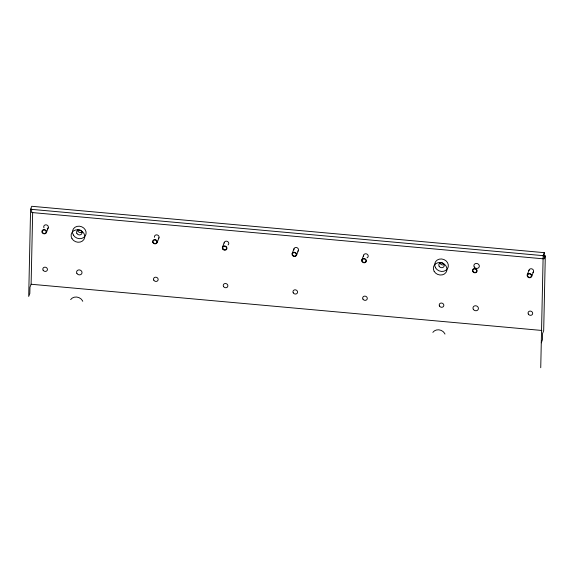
<?xml version="1.0" encoding="UTF-8"?>
<svg xmlns="http://www.w3.org/2000/svg" width="574" height="574" viewBox="0 0 574 574"><rect width="100%" height="100%" fill="white"/><g stroke="black" fill="none" stroke-linecap="round" stroke-linejoin="round"><path stroke-width="0.86" d="M543.513 255.753L545.3 255.918L544.159 258.896L544.296 252.668L31.721 206.281L30.587 209.266L28.7 296.428L29.841 293.443L29.97 287.222L31.111 284.245L32.668 212.201M31.663 208.95L31.584 212.509L543.269 258.817M540.737 367.719L543.162 255.652L544.296 252.668M545.3 255.918L543.686 330.631L542.545 333.609L542.416 339.837L541.275 342.814M46.458 232.47L48.273 227.706M157.176 242.493L158.991 237.722M222.418 247.301L224.24 242.529M292.13 253.608L293.945 248.843M296.593 255.107L298.415 250.343M361.835 259.914L363.658 255.15M527.226 274.881L529.049 270.117M531.696 276.388L533.511 271.617M30.587 209.266L543.162 255.652M31.111 284.245L541.899 330.466M444.965 334.097L444.692 333.451A6.931 6.149 20.9 0 0 432.853 332.375M82.742 301.314L82.469 300.668A6.931 6.149 20.9 0 0 70.638 299.599M82.556 231.509A2.77 2.461 20.9 0 1 77.483 229.801M528.955 270.655A2.353 2.095 20.9 0 1 532.213 268.991A2.353 2.095 20.9 0 1 532.894 272.514M363.636 256.248A2.353 2.095 20.9 0 1 365.136 253.837A2.353 2.095 20.9 0 1 368.013 255.193A2.353 2.095 20.9 0 1 367.016 257.841M293.924 249.934A2.353 2.095 20.9 0 1 296.823 247.602A2.353 2.095 20.9 0 1 297.791 251.24M44.011 227.828A2.353 2.095 20.9 0 1 44.923 225.015A2.353 2.095 20.9 0 1 48.08 226.077A2.353 2.095 20.9 0 1 47.168 228.89M154.506 237.32A2.353 2.095 20.9 0 1 157.405 234.981A2.353 2.095 20.9 0 1 158.374 238.619M224.147 243.075A2.353 2.095 20.9 0 1 227.404 241.41A2.353 2.095 20.9 0 1 228.079 244.926M444.046 264.471A2.353 2.095 20.9 0 1 440.115 262.619M362.395 261.385A1.937 1.722 20.9 0 0 365.71 261.687A1.937 1.722 20.9 0 0 364.11 258.924A1.937 1.722 20.9 0 0 362.395 261.385M222.97 248.772A1.937 1.722 20.9 0 0 226.285 249.073A1.937 1.722 20.9 0 0 224.685 246.303A1.937 1.722 20.9 0 0 222.97 248.772M292.683 255.078A1.937 1.722 20.9 0 0 295.997 255.38A1.937 1.722 20.9 0 0 294.397 252.617A1.937 1.722 20.9 0 0 292.683 255.078M153.265 242.465A1.937 1.722 20.9 0 0 156.58 242.759A1.937 1.722 20.9 0 0 154.98 239.997A1.937 1.722 20.9 0 0 153.265 242.465M527.786 276.359A1.937 1.722 20.9 0 0 531.101 276.654A1.937 1.722 20.9 0 0 529.501 273.891A1.937 1.722 20.9 0 0 527.786 276.359M42.548 232.441A1.937 1.722 20.9 0 0 45.863 232.743A1.937 1.722 20.9 0 0 44.263 229.98A1.937 1.722 20.9 0 0 42.548 232.441M473.112 271.409A1.937 1.722 20.9 0 0 476.427 271.71A1.937 1.722 20.9 0 0 474.827 268.941A1.937 1.722 20.9 0 0 473.112 271.409M72.001 238.662A6.931 6.149 20.9 0 0 83.84 239.588A6.931 6.149 20.9 0 0 77.985 229.772A6.931 6.149 20.9 0 0 72.001 238.662M434.174 271.366A6.931 6.149 20.9 0 0 446.012 272.435A6.931 6.149 20.9 0 0 440.294 262.562A6.931 6.149 20.9 0 0 434.174 271.366M76.909 233.46A2.77 2.461 20.9 0 0 81.644 233.891A2.77 2.461 20.9 0 0 79.355 229.937A2.77 2.461 20.9 0 0 76.909 233.46M435.537 267.785A6.931 6.149 20.9 0 0 447.376 268.862A6.931 6.149 20.9 0 0 441.657 258.982A6.931 6.149 20.9 0 0 435.537 267.785M439.132 266.243A2.77 2.461 20.9 0 0 443.867 266.673A2.77 2.461 20.9 0 0 441.578 262.72A2.77 2.461 20.9 0 0 439.132 266.243M73.364 235.082A6.931 6.149 20.9 0 0 85.203 236.007A6.931 6.149 20.9 0 0 79.348 226.199A6.931 6.149 20.9 0 0 73.364 235.082M474.21 266.953A2.77 2.461 20.9 0 0 478.946 267.376A2.77 2.461 20.9 0 0 476.664 263.43A2.77 2.461 20.9 0 0 474.21 266.953M473.299 309.286A2.77 2.461 20.9 0 0 478.034 309.716A2.77 2.461 20.9 0 0 475.746 305.763A2.77 2.461 20.9 0 0 473.299 309.286M76.909 273.418A2.77 2.461 20.9 0 0 81.637 273.841A2.77 2.461 20.9 0 0 79.355 269.895A2.77 2.461 20.9 0 0 76.909 273.418M43.093 270.167A2.353 2.095 20.9 0 0 47.118 270.533A2.353 2.095 20.9 0 0 45.174 267.175A2.353 2.095 20.9 0 0 43.093 270.167M153.789 280.155A2.353 2.095 20.9 0 0 157.814 280.578A2.353 2.095 20.9 0 0 155.934 277.199A2.353 2.095 20.9 0 0 153.789 280.155M223.523 286.498A2.353 2.095 20.9 0 0 227.548 286.857A2.353 2.095 20.9 0 0 225.604 283.506A2.353 2.095 20.9 0 0 223.523 286.498M293.228 292.805A2.353 2.095 20.9 0 0 297.253 293.171A2.353 2.095 20.9 0 0 295.309 289.813A2.353 2.095 20.9 0 0 293.228 292.805M362.94 299.111A2.353 2.095 20.9 0 0 366.965 299.477A2.353 2.095 20.9 0 0 365.021 296.119A2.353 2.095 20.9 0 0 362.94 299.111M439.483 306.042A2.353 2.095 20.9 0 0 443.508 306.401A2.353 2.095 20.9 0 0 441.564 303.043A2.353 2.095 20.9 0 0 439.483 306.042M528.331 314.078A2.353 2.095 20.9 0 0 532.356 314.444A2.353 2.095 20.9 0 0 530.412 311.086A2.353 2.095 20.9 0 0 528.331 314.078M527.427 276.51A2.353 2.095 20.9 0 0 531.452 276.876A2.353 2.095 20.9 0 0 529.508 273.518A2.353 2.095 20.9 0 0 527.427 276.51M472.754 271.559A2.353 2.095 20.9 0 0 476.779 271.925A2.353 2.095 20.9 0 0 474.834 268.567A2.353 2.095 20.9 0 0 472.754 271.559M362.036 261.543A2.353 2.095 20.9 0 0 366.061 261.909A2.353 2.095 20.9 0 0 364.117 258.551A2.353 2.095 20.9 0 0 362.036 261.543M292.324 255.236A2.353 2.095 20.9 0 0 296.349 255.602A2.353 2.095 20.9 0 0 294.405 252.244A2.353 2.095 20.9 0 0 292.324 255.236M42.189 232.599A2.353 2.095 20.9 0 0 46.214 232.965A2.353 2.095 20.9 0 0 44.27 229.607A2.353 2.095 20.9 0 0 42.189 232.599M152.906 242.615A2.353 2.095 20.9 0 0 156.932 242.981A2.353 2.095 20.9 0 0 154.987 239.623A2.353 2.095 20.9 0 0 152.906 242.615M222.612 248.922A2.353 2.095 20.9 0 0 226.637 249.288A2.353 2.095 20.9 0 0 224.692 245.93A2.353 2.095 20.9 0 0 222.612 248.922"/></g></svg>
